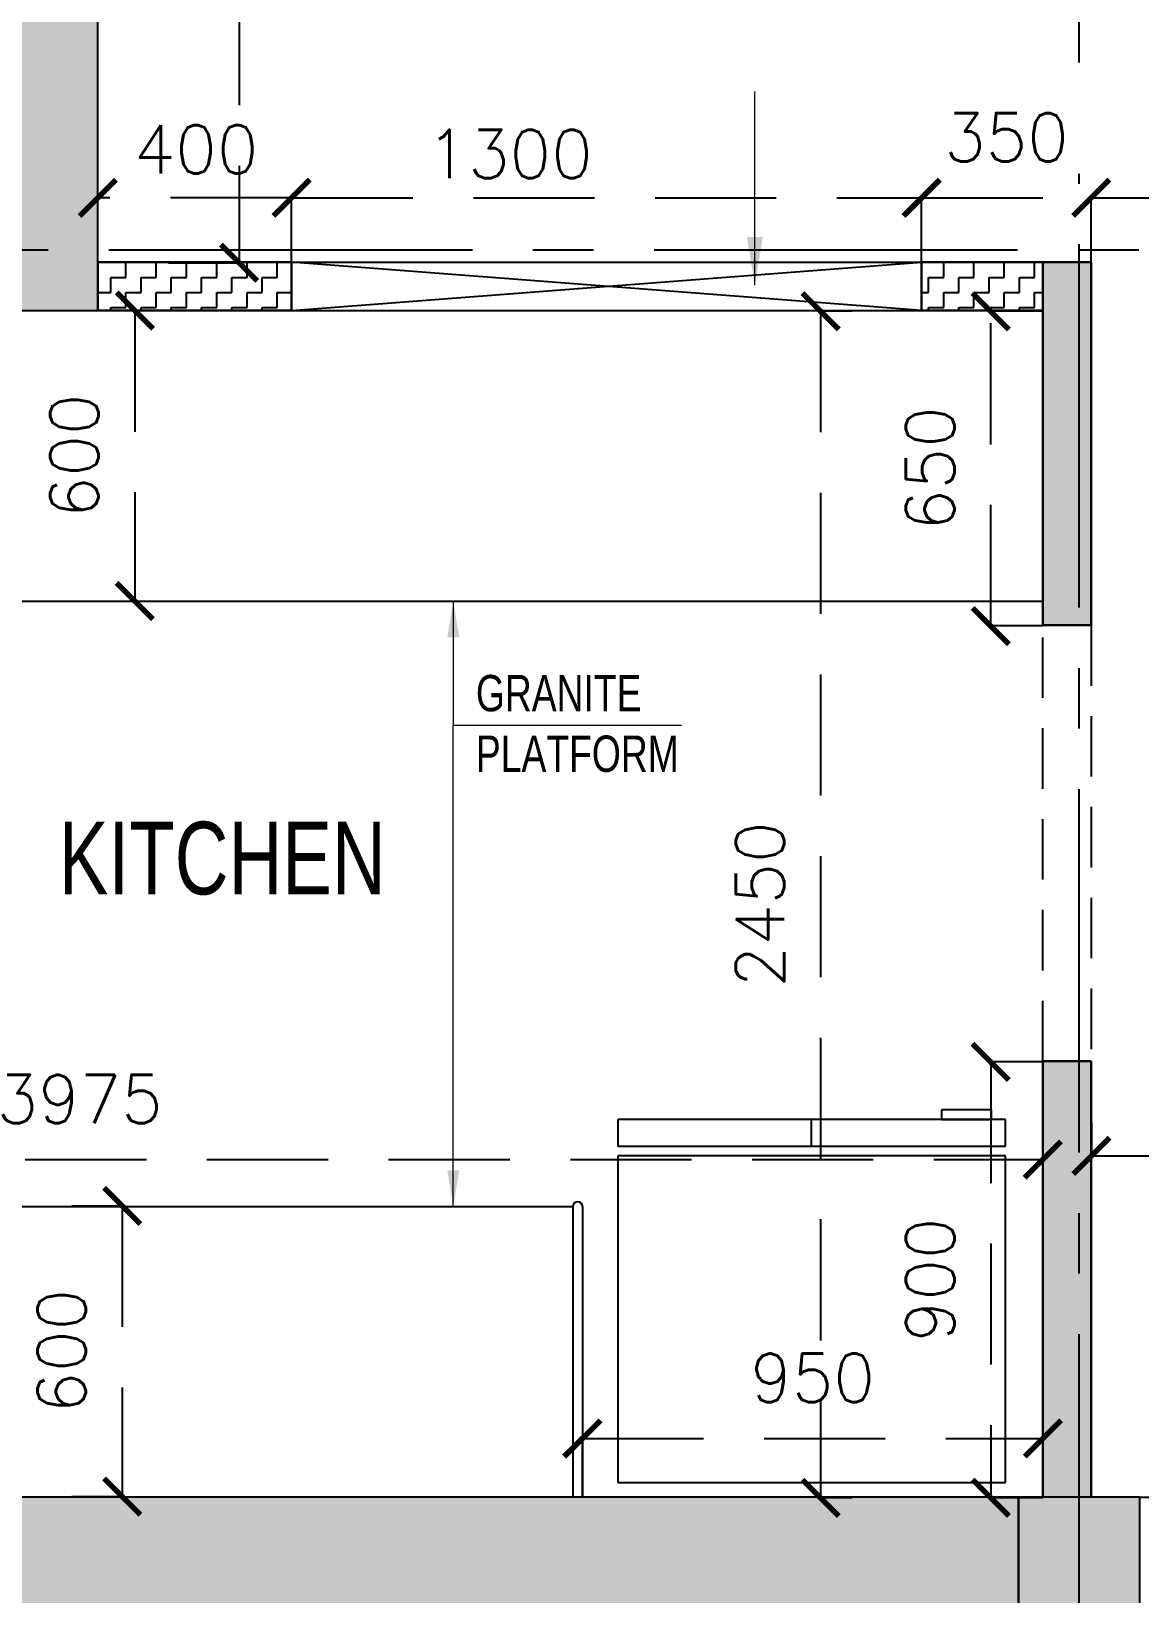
# Model space of a CAD drawing. Header units: millimetres. Extents: x 1124992 to 1258557, y -5767803 to -5695799.
# Drawn here: x 1202805 to 1205092, y -5710749 to -5707523 of the extents above; entities that cross this region are included whole.
import ezdxf

# ---------------------------------------------------------------- set-up
doc = ezdxf.new("R2010")
doc.units = ezdxf.units.MM
doc.header["$LTSCALE"] = 1000
doc.header["$MEASUREMENT"] = 0
for name, pattern in [('$1$AUDIT_D_120904163729-0', [0]), ('$36$HIDDEN', [0.375, 0.25, -0.125]), ('2BHK-A - BACK$0$AUDIT_D_120904163729-0', [0]), ('2BHK-A - BACK$0$HIDDEN', [0.375, 0.25, -0.125]), ('AUDIT_D_120904163729-0', [0]), ('T8(T9 IS SIMILAR) - DIMENSION & TEXTING$0$HIDDEN', [0.375, 0.25, -0.125]), ('T8(T9 IS SIMILAR)$0$$0$HIDDEN', [0.375, 0.25, -0.125]), ('T8(T9 IS SIMILAR)$0$HIDDEN', [0.375, 0.25, -0.125]), ('T8_REFUGE COLUMNS$0$CENTER2', [1.125, 0.75, -0.125, 0.125, -0.125])]:
    doc.linetypes.add(name, pattern=pattern)
doc.layers.get('0').update_dxf_attribs({"linetype": 'AUDIT_D_120904163729-0'})
for name, color, linetype in [('$0$A-HATCH -160', 251, '$1$AUDIT_D_120904163729-0'), ('$21$A-DIMENSIONS', 2, '$36$HIDDEN'), ('2BHK-A - BACK$0$A-HATCH -160', 251, '2BHK-A - BACK$0$AUDIT_D_120904163729-0'), ('2BHK-A - BACK$0$a-KIT FIX', 251, 'Continuous'), ('2BHK-A - BACK$0$A-LINTEL', 5, '2BHK-A - BACK$0$HIDDEN'), ('2BHK-A - BACK$0$CUT-OUT', 49, 'Continuous'), ('T8(T9 IS SIMILAR) - DIMENSION & TEXTING$0$A-DIMENSIONS', 2, 'T8(T9 IS SIMILAR) - DIMENSION & TEXTING$0$HIDDEN'), ('T8_REFUGE COLUMNS$0$A-CENTERLINE', 193, 'T8_REFUGE COLUMNS$0$CENTER2'), ('T8_REFUGE COLUMNS$0$A-RCC COLS', 3, 'Continuous'), ('T8_TYPICAL COLUMNS$0$A-RCC COLS', 3, 'Continuous')]:
    doc.layers.add(name, color=color, linetype=linetype)
for name, color, linetype, lineweight in [('2BHK-A - BACK$0$A-WALL- 160', 6, 'Continuous', 30), ('T8(T9 IS SIMILAR) - DIMENSION & TEXTING$0$a-Text', 4, 'Continuous', 0), ('T8(T9 IS SIMILAR) - DIMENSION & TEXTING$0$R0-18-10-2014-T1-1st Podium Floor Plan$0$Text', 2, 'Continuous', 0), ('T8(T9 IS SIMILAR)$0$D&W', 8, 'Continuous', 25), ('T8(T9 IS SIMILAR)$0$SCPL BEAM', 191, 'T8(T9 IS SIMILAR)$0$$0$HIDDEN', 13)]:
    doc.layers.add(name, color=color, linetype=linetype, lineweight=lineweight)
doc.layers.add('T8_REFUGE COLUMNS$1$COL-HATCH', color=7, linetype='Continuous', lineweight=25, true_color=0xa3a3a3)
doc.styles.add('T8(T9 IS SIMILAR) - DIMENSION & TEXTING$0$ARIAL ARROW', font='swisscl.ttf')
doc.styles.add('T8(T9 IS SIMILAR) - DIMENSION & TEXTING$0$Romans 1', font='romans.shx', dxfattribs={"height": 100})
doc.styles.add('T8(T9 IS SIMILAR) - DIMENSION & TEXTING$0$Tahoma', font='tahoma.ttf')
doc.dimstyles.new('T8(T9 IS SIMILAR) - DIMENSION & TEXTING$0$ALPINE S', dxfattribs={"dimscale": 0, "dimtxt": 100, "dimasz": 75, "dimexe": 0, "dimexo": 0, "dimgap": 75, "dimtad": 1, "dimdec": 0, "dimzin": 0, "dimdsep": 46, "dimtxsty": 'T8(T9 IS SIMILAR) - DIMENSION & TEXTING$0$Romans 1', "dimblk": 'T8(T9 IS SIMILAR) - DIMENSION & TEXTING$0$_ArchTick', "dimcen": 0.09, "dimclrd": 256, "dimclre": 256, "dimclrt": 7, "dimadec": 0, "dimazin": 0, "dimtfac": 1, "dimtdec": 0, "dimtofl": 0, "dimtmove": 1, "dimatfit": 0, "dimldrblk": 'T8(T9 IS SIMILAR) - DIMENSION & TEXTING$0$_Open90', "dimfxl": 1, "dimtolj": 1, "dimtzin": 0, "dimarcsym": 0})
doc.dimstyles.new('T8(T9 IS SIMILAR) - DIMENSION & TEXTING$0$SAMATA STD', dxfattribs={"dimtxt": 100, "dimasz": 50, "dimexe": 50, "dimexo": 50, "dimgap": 10, "dimtad": 0, "dimdec": 0, "dimrnd": 5, "dimzin": 0, "dimdsep": 46, "dimtxsty": 'T8(T9 IS SIMILAR) - DIMENSION & TEXTING$0$Tahoma', "dimblk": 'T8(T9 IS SIMILAR) - DIMENSION & TEXTING$0$_Origin2', "dimcen": -50, "dimdle": 50, "dimclrd": 7, "dimclre": 7, "dimclrt": 7, "dimadec": 0, "dimazin": 0, "dimtfac": 1, "dimtdec": 0, "dimtmove": 1, "dimatfit": 3, "dimfxl": 150, "dimtfill": 1, "dimtolj": 1, "dimtzin": 0, "dimlwd": -1, "dimlwe": -1, "dimarcsym": 0})
pattern_1 = [(9.213864076586625e-15, (6.51925802230835e-09, 0), (31.25, 31.25), [31.25, -31.25]), (90, (31.25000000651926, 0), (-31.25, 31.25), [31.25, -31.25])]

# ---------------------------------------------------------------- blocks, each defined once
blk = doc.blocks.new('T8(T9 IS SIMILAR) - DIMENSION & TEXTING$0$_ArchTick')
at = {"color": 0, "linetype": 'ByBlock', "const_width": 0.15}
blk.add_lwpolyline([(-0.5, -0.5), (0.5, 0.5)], dxfattribs=at)
blk = doc.blocks.new('*D482')
at = {"layer": 'T8(T9 IS SIMILAR) - DIMENSION & TEXTING$0$A-DIMENSIONS', "linetype": 'T8(T9 IS SIMILAR) - DIMENSION & TEXTING$0$HIDDEN', "lineweight": -2, "transparency": 16777216}
for p, q in [((1204992.264499908, -5709775.987252603), (1204992.264499908, -5709844.967825472)), ((1206197.264499908, -5709775.987252603), (1206197.264499908, -5709844.967825472))]:
    blk.add_line(p, q, dxfattribs=at)
at = {"layer": 'T8(T9 IS SIMILAR) - DIMENSION & TEXTING$0$A-DIMENSIONS', "lineweight": -2, "transparency": 16777216}
blk.add_line((1204992.264499908, -5709844.967825472), (1206197.264499908, -5709844.967825472), dxfattribs=at)
at = {"layer": 'T8(T9 IS SIMILAR) - DIMENSION & TEXTING$0$A-DIMENSIONS', "linetype": 'ByBlock', "lineweight": -2, "transparency": 16777216, "xscale": 75, "yscale": 75, "zscale": 75, "rotation": 180}
blk.add_blockref('T8(T9 IS SIMILAR) - DIMENSION & TEXTING$0$_ArchTick', (1204992.264499908, -5709844.967825472), dxfattribs=at)
at = {"layer": 'T8(T9 IS SIMILAR) - DIMENSION & TEXTING$0$A-DIMENSIONS', "linetype": 'ByBlock', "lineweight": -2, "transparency": 16777216, "xscale": 75, "yscale": 75, "zscale": 75}
blk.add_blockref('T8(T9 IS SIMILAR) - DIMENSION & TEXTING$0$_ArchTick', (1206197.264499908, -5709844.967825472), dxfattribs=at)
at = {"layer": 'T8(T9 IS SIMILAR) - DIMENSION & TEXTING$0$A-DIMENSIONS', "color": 7, "linetype": 'ByBlock', "transparency": 16777216, "insert": (1205594.764499908, -5709719.967825472), "char_height": 100, "attachment_point": 5, "style": 'T8(T9 IS SIMILAR) - DIMENSION & TEXTING$0$Romans 1'}
blk.add_mtext('\\A1;1205', dxfattribs=at)
blk = doc.blocks.new('T8(T9 IS SIMILAR) - DIMENSION & TEXTING$0$_Open90')
at = {"color": 0, "linetype": 'ByBlock', "lineweight": -2}
for p, q in [((-0.5, 0.5), (0, 0)), ((0, 0), (-1, 0)), ((0, 0), (-0.5, -0.5))]:
    blk.add_line(p, q, dxfattribs=at)
blk = doc.blocks.new('*D483')
at = {"layer": 'T8(T9 IS SIMILAR) - DIMENSION & TEXTING$0$A-DIMENSIONS', "linetype": 'T8(T9 IS SIMILAR) - DIMENSION & TEXTING$0$HIDDEN', "lineweight": -2, "transparency": 16777216}
for p, q in [((1204892.264499908, -5709650.987252603), (1204784.595803827, -5709650.987252603)), ((1204892.264499908, -5710550.896420534), (1204784.595803827, -5710550.896420534))]:
    blk.add_line(p, q, dxfattribs=at)
at = {"layer": 'T8(T9 IS SIMILAR) - DIMENSION & TEXTING$0$A-DIMENSIONS', "lineweight": -2, "transparency": 16777216}
blk.add_line((1204784.595803827, -5709650.987252603), (1204784.595803827, -5710550.896420534), dxfattribs=at)
at = {"layer": 'T8(T9 IS SIMILAR) - DIMENSION & TEXTING$0$A-DIMENSIONS', "linetype": 'ByBlock', "lineweight": -2, "transparency": 16777216, "xscale": 75, "yscale": 75, "zscale": 75}
for p, rotation in [((1204784.595803827, -5709650.987252603), 90), ((1204784.595803827, -5710550.896420534), 270)]:
    blk.add_blockref('T8(T9 IS SIMILAR) - DIMENSION & TEXTING$0$_ArchTick', p, dxfattribs=dict(at, rotation=rotation))
at = {"layer": 'T8(T9 IS SIMILAR) - DIMENSION & TEXTING$0$A-DIMENSIONS', "color": 7, "linetype": 'ByBlock', "transparency": 16777216, "insert": (1204659.595803828, -5710100.941836569), "char_height": 100, "attachment_point": 5, "rotation": 90, "style": 'T8(T9 IS SIMILAR) - DIMENSION & TEXTING$0$Romans 1'}
blk.add_mtext('\\A1;900', dxfattribs=at)
blk = doc.blocks.new('*D484')
at = {"layer": 'T8(T9 IS SIMILAR) - DIMENSION & TEXTING$0$A-DIMENSIONS', "linetype": 'T8(T9 IS SIMILAR) - DIMENSION & TEXTING$0$HIDDEN', "lineweight": -2, "transparency": 16777216}
for p, q in [((1204892.264499908, -5708101.301090068), (1204784.595803827, -5708101.301090068)), ((1204892.264499908, -5708750.987252603), (1204784.595803827, -5708750.987252603))]:
    blk.add_line(p, q, dxfattribs=at)
at = {"layer": 'T8(T9 IS SIMILAR) - DIMENSION & TEXTING$0$A-DIMENSIONS', "lineweight": -2, "transparency": 16777216}
blk.add_line((1204784.595803827, -5708750.987252603), (1204784.595803827, -5708101.301090068), dxfattribs=at)
at = {"layer": 'T8(T9 IS SIMILAR) - DIMENSION & TEXTING$0$A-DIMENSIONS', "linetype": 'ByBlock', "lineweight": -2, "transparency": 16777216, "xscale": 75, "yscale": 75, "zscale": 75}
for p, rotation in [((1204784.595803827, -5708101.301090068), 90), ((1204784.595803827, -5708750.987252603), 270)]:
    blk.add_blockref('T8(T9 IS SIMILAR) - DIMENSION & TEXTING$0$_ArchTick', p, dxfattribs=dict(at, rotation=rotation))
at = {"layer": 'T8(T9 IS SIMILAR) - DIMENSION & TEXTING$0$A-DIMENSIONS', "color": 7, "linetype": 'ByBlock', "transparency": 16777216, "insert": (1204659.595803828, -5708426.144171336), "char_height": 100, "attachment_point": 5, "rotation": 90, "style": 'T8(T9 IS SIMILAR) - DIMENSION & TEXTING$0$Romans 1'}
blk.add_mtext('\\A1;650', dxfattribs=at)
blk = doc.blocks.new('*D485')
at = {"layer": 'T8(T9 IS SIMILAR) - DIMENSION & TEXTING$0$A-DIMENSIONS', "linetype": 'T8(T9 IS SIMILAR) - DIMENSION & TEXTING$0$HIDDEN', "lineweight": -2, "transparency": 16777216}
for p, q in [((1200917.264479274, -5709976.456166519), (1200917.264479274, -5709852.597487259)), ((1204892.264499908, -5709976.456166519), (1204892.264499908, -5709852.597487259))]:
    blk.add_line(p, q, dxfattribs=at)
at = {"layer": 'T8(T9 IS SIMILAR) - DIMENSION & TEXTING$0$A-DIMENSIONS', "lineweight": -2, "transparency": 16777216}
blk.add_line((1200917.264479274, -5709852.597487259), (1204892.264499908, -5709852.597487259), dxfattribs=at)
at = {"layer": 'T8(T9 IS SIMILAR) - DIMENSION & TEXTING$0$A-DIMENSIONS', "linetype": 'ByBlock', "lineweight": -2, "transparency": 16777216, "xscale": 75, "yscale": 75, "zscale": 75, "rotation": 180}
blk.add_blockref('T8(T9 IS SIMILAR) - DIMENSION & TEXTING$0$_ArchTick', (1200917.264479274, -5709852.597487259), dxfattribs=at)
at = {"layer": 'T8(T9 IS SIMILAR) - DIMENSION & TEXTING$0$A-DIMENSIONS', "linetype": 'ByBlock', "lineweight": -2, "transparency": 16777216, "xscale": 75, "yscale": 75, "zscale": 75}
blk.add_blockref('T8(T9 IS SIMILAR) - DIMENSION & TEXTING$0$_ArchTick', (1204892.264499908, -5709852.597487259), dxfattribs=at)
at = {"layer": 'T8(T9 IS SIMILAR) - DIMENSION & TEXTING$0$A-DIMENSIONS', "color": 7, "linetype": 'ByBlock', "transparency": 16777216, "insert": (1202904.764489591, -5709727.597487259), "char_height": 100, "attachment_point": 5, "style": 'T8(T9 IS SIMILAR) - DIMENSION & TEXTING$0$Romans 1'}
blk.add_mtext('\\A1;3975', dxfattribs=at)
blk = doc.blocks.new('*D487')
at = {"layer": 'T8(T9 IS SIMILAR) - DIMENSION & TEXTING$0$A-DIMENSIONS', "linetype": 'T8(T9 IS SIMILAR) - DIMENSION & TEXTING$0$HIDDEN', "lineweight": -2, "transparency": 16777216}
for p, q in [((1204498.435068572, -5708100.945620771), (1204433.535844722, -5708100.945620771)), ((1204498.435068572, -5710550.945620771), (1204433.535844722, -5710550.945620771))]:
    blk.add_line(p, q, dxfattribs=at)
at = {"layer": 'T8(T9 IS SIMILAR) - DIMENSION & TEXTING$0$A-DIMENSIONS', "lineweight": -2, "transparency": 16777216}
blk.add_line((1204433.535844722, -5708100.945620771), (1204433.535844722, -5710550.945620771), dxfattribs=at)
at = {"layer": 'T8(T9 IS SIMILAR) - DIMENSION & TEXTING$0$A-DIMENSIONS', "linetype": 'ByBlock', "lineweight": -2, "transparency": 16777216, "xscale": 75, "yscale": 75, "zscale": 75}
for p, rotation in [((1204433.535844722, -5708100.945620771), 90), ((1204433.535844722, -5710550.945620771), 270)]:
    blk.add_blockref('T8(T9 IS SIMILAR) - DIMENSION & TEXTING$0$_ArchTick', p, dxfattribs=dict(at, rotation=rotation))
at = {"layer": 'T8(T9 IS SIMILAR) - DIMENSION & TEXTING$0$A-DIMENSIONS', "color": 7, "linetype": 'ByBlock', "transparency": 16777216, "insert": (1204308.535844723, -5709325.945620771), "char_height": 100, "attachment_point": 5, "rotation": 90, "style": 'T8(T9 IS SIMILAR) - DIMENSION & TEXTING$0$Romans 1'}
blk.add_mtext('\\A1;2450', dxfattribs=at)
blk = doc.blocks.new('*D448')
at = {"layer": 'T8(T9 IS SIMILAR) - DIMENSION & TEXTING$0$A-DIMENSIONS', "linetype": 'T8(T9 IS SIMILAR) - DIMENSION & TEXTING$0$HIDDEN', "lineweight": -2, "transparency": 16777216}
for p, q in [((1203088.016932568, -5706300.945620771), (1203233.769365227, -5706300.945620771)), ((1203088.017628809, -5708001.30182885), (1203233.769365227, -5708001.30182885))]:
    blk.add_line(p, q, dxfattribs=at)
at = {"layer": 'T8(T9 IS SIMILAR) - DIMENSION & TEXTING$0$A-DIMENSIONS', "lineweight": -2, "transparency": 16777216}
blk.add_line((1203233.769365227, -5706300.945620771), (1203233.769365227, -5708001.30182885), dxfattribs=at)
at = {"layer": 'T8(T9 IS SIMILAR) - DIMENSION & TEXTING$0$A-DIMENSIONS', "linetype": 'ByBlock', "lineweight": -2, "transparency": 16777216, "xscale": 75, "yscale": 75, "zscale": 75}
for p, rotation in [((1203233.769365227, -5706300.945620771), 90), ((1203233.769365227, -5708001.30182885), 270)]:
    blk.add_blockref('T8(T9 IS SIMILAR) - DIMENSION & TEXTING$0$_ArchTick', p, dxfattribs=dict(at, rotation=rotation))
at = {"layer": 'T8(T9 IS SIMILAR) - DIMENSION & TEXTING$0$A-DIMENSIONS', "color": 7, "linetype": 'ByBlock', "transparency": 16777216, "insert": (1203108.769365228, -5707151.123724811), "char_height": 100, "attachment_point": 5, "rotation": 90, "style": 'T8(T9 IS SIMILAR) - DIMENSION & TEXTING$0$Romans 1'}
blk.add_mtext('\\A1;1700', dxfattribs=at)
blk = doc.blocks.new('*D285')
at = {"layer": 'T8(T9 IS SIMILAR) - DIMENSION & TEXTING$0$A-DIMENSIONS', "linetype": 'T8(T9 IS SIMILAR) - DIMENSION & TEXTING$0$HIDDEN', "lineweight": -2, "transparency": 16777216}
for p, q in [((1202942.069074491, -5708099.864167796), (1203018.55332272, -5708099.864167796)), ((1202942.069074491, -5708699.549002722), (1203018.55332272, -5708699.549002722))]:
    blk.add_line(p, q, dxfattribs=at)
at = {"layer": 'T8(T9 IS SIMILAR) - DIMENSION & TEXTING$0$A-DIMENSIONS', "lineweight": -2, "transparency": 16777216}
blk.add_line((1203018.55332272, -5708099.864167796), (1203018.55332272, -5708699.549002722), dxfattribs=at)
at = {"layer": 'T8(T9 IS SIMILAR) - DIMENSION & TEXTING$0$A-DIMENSIONS', "linetype": 'ByBlock', "lineweight": -2, "transparency": 16777216, "xscale": 75, "yscale": 75, "zscale": 75}
for p, rotation in [((1203018.55332272, -5708099.864167796), 90), ((1203018.55332272, -5708699.549002722), 270)]:
    blk.add_blockref('T8(T9 IS SIMILAR) - DIMENSION & TEXTING$0$_ArchTick', p, dxfattribs=dict(at, rotation=rotation))
at = {"layer": 'T8(T9 IS SIMILAR) - DIMENSION & TEXTING$0$A-DIMENSIONS', "color": 7, "linetype": 'ByBlock', "transparency": 16777216, "insert": (1202893.553322721, -5708399.706585259), "char_height": 100, "attachment_point": 5, "rotation": 90, "style": 'T8(T9 IS SIMILAR) - DIMENSION & TEXTING$0$Romans 1'}
blk.add_mtext('\\A1;600', dxfattribs=at)
blk = doc.blocks.new('*D286')
at = {"layer": 'T8(T9 IS SIMILAR) - DIMENSION & TEXTING$0$A-DIMENSIONS', "linetype": 'T8(T9 IS SIMILAR) - DIMENSION & TEXTING$0$HIDDEN', "lineweight": -2, "transparency": 16777216}
for p, q in [((1202888.641736222, -5709948.206842657), (1202992.572501088, -5709948.206842657)), ((1202888.641736222, -5710548.116010588), (1202992.572501088, -5710548.116010588))]:
    blk.add_line(p, q, dxfattribs=at)
at = {"layer": 'T8(T9 IS SIMILAR) - DIMENSION & TEXTING$0$A-DIMENSIONS', "lineweight": -2, "transparency": 16777216}
blk.add_line((1202992.572501088, -5709948.206842657), (1202992.572501088, -5710548.116010588), dxfattribs=at)
at = {"layer": 'T8(T9 IS SIMILAR) - DIMENSION & TEXTING$0$A-DIMENSIONS', "linetype": 'ByBlock', "lineweight": -2, "transparency": 16777216, "xscale": 75, "yscale": 75, "zscale": 75}
for p, rotation in [((1202992.572501088, -5709948.206842657), 90), ((1202992.572501088, -5710548.116010588), 270)]:
    blk.add_blockref('T8(T9 IS SIMILAR) - DIMENSION & TEXTING$0$_ArchTick', p, dxfattribs=dict(at, rotation=rotation))
at = {"layer": 'T8(T9 IS SIMILAR) - DIMENSION & TEXTING$0$A-DIMENSIONS', "color": 7, "linetype": 'ByBlock', "transparency": 16777216, "insert": (1202867.572501089, -5710248.161426622), "char_height": 100, "attachment_point": 5, "rotation": 90, "style": 'T8(T9 IS SIMILAR) - DIMENSION & TEXTING$0$Romans 1'}
blk.add_mtext('\\A1;600', dxfattribs=at)
blk = doc.blocks.new('*D287')
at = {"layer": 'T8(T9 IS SIMILAR) - DIMENSION & TEXTING$0$A-DIMENSIONS', "linetype": 'T8(T9 IS SIMILAR) - DIMENSION & TEXTING$0$HIDDEN', "lineweight": -2, "transparency": 16777216}
for p, q in [((1203942.101685181, -5710549.458170652), (1203942.101685181, -5710428.306762378)), ((1204892.264499908, -5710550.896420535), (1204892.264499908, -5710428.306762378))]:
    blk.add_line(p, q, dxfattribs=at)
at = {"layer": 'T8(T9 IS SIMILAR) - DIMENSION & TEXTING$0$A-DIMENSIONS', "lineweight": -2, "transparency": 16777216}
blk.add_line((1203942.101685181, -5710428.306762378), (1204892.264499908, -5710428.306762378), dxfattribs=at)
at = {"layer": 'T8(T9 IS SIMILAR) - DIMENSION & TEXTING$0$A-DIMENSIONS', "linetype": 'ByBlock', "lineweight": -2, "transparency": 16777216, "xscale": 75, "yscale": 75, "zscale": 75, "rotation": 180}
blk.add_blockref('T8(T9 IS SIMILAR) - DIMENSION & TEXTING$0$_ArchTick', (1203942.101685181, -5710428.306762378), dxfattribs=at)
at = {"layer": 'T8(T9 IS SIMILAR) - DIMENSION & TEXTING$0$A-DIMENSIONS', "linetype": 'ByBlock', "lineweight": -2, "transparency": 16777216, "xscale": 75, "yscale": 75, "zscale": 75}
blk.add_blockref('T8(T9 IS SIMILAR) - DIMENSION & TEXTING$0$_ArchTick', (1204892.264499908, -5710428.306762378), dxfattribs=at)
at = {"layer": 'T8(T9 IS SIMILAR) - DIMENSION & TEXTING$0$A-DIMENSIONS', "color": 7, "linetype": 'ByBlock', "transparency": 16777216, "insert": (1204417.183092545, -5710303.306762378), "char_height": 100, "attachment_point": 5, "style": 'T8(T9 IS SIMILAR) - DIMENSION & TEXTING$0$Romans 1'}
blk.add_mtext('\\A1;950', dxfattribs=at)
blk = doc.blocks.new('T8(T9 IS SIMILAR) - DIMENSION & TEXTING$0$_Origin2')
at = {"color": 0, "linetype": 'ByBlock', "lineweight": -2}
blk.add_line((-0.5, 0), (-1, 0), dxfattribs=at)
for radius in [0.5, 0.25]:
    blk.add_circle((0, 0), radius, dxfattribs=at)
blk = doc.blocks.new('*D220')
at = {"layer": 'T8(T9 IS SIMILAR) - DIMENSION & TEXTING$0$A-DIMENSIONS', "linetype": 'T8(T9 IS SIMILAR) - DIMENSION & TEXTING$0$HIDDEN', "lineweight": -2, "transparency": 16777216}
for p, q in [((1202942.069074491, -5707999.863638649), (1202942.069074491, -5707867.079905851)), ((1203342.079349894, -5707999.863638649), (1203342.079349894, -5707867.079905851))]:
    blk.add_line(p, q, dxfattribs=at)
at = {"layer": 'T8(T9 IS SIMILAR) - DIMENSION & TEXTING$0$A-DIMENSIONS', "lineweight": -2, "transparency": 16777216}
blk.add_line((1203342.079349894, -5707867.079905851), (1202942.069074491, -5707867.079905851), dxfattribs=at)
at = {"layer": 'T8(T9 IS SIMILAR) - DIMENSION & TEXTING$0$A-DIMENSIONS', "linetype": 'ByBlock', "lineweight": -2, "transparency": 16777216, "xscale": 75, "yscale": 75, "zscale": 75, "rotation": 180}
blk.add_blockref('T8(T9 IS SIMILAR) - DIMENSION & TEXTING$0$_ArchTick', (1202942.069074491, -5707867.079905851), dxfattribs=at)
at = {"layer": 'T8(T9 IS SIMILAR) - DIMENSION & TEXTING$0$A-DIMENSIONS', "linetype": 'ByBlock', "lineweight": -2, "transparency": 16777216, "xscale": 75, "yscale": 75, "zscale": 75}
blk.add_blockref('T8(T9 IS SIMILAR) - DIMENSION & TEXTING$0$_ArchTick', (1203342.079349894, -5707867.079905851), dxfattribs=at)
at = {"layer": 'T8(T9 IS SIMILAR) - DIMENSION & TEXTING$0$A-DIMENSIONS', "color": 7, "linetype": 'ByBlock', "transparency": 16777216, "insert": (1203144.876608198, -5707766.959324191), "char_height": 100, "attachment_point": 5, "style": 'T8(T9 IS SIMILAR) - DIMENSION & TEXTING$0$Romans 1'}
blk.add_mtext('\\A1;400', dxfattribs=at)
blk = doc.blocks.new('*D221')
at = {"layer": 'T8(T9 IS SIMILAR) - DIMENSION & TEXTING$0$A-DIMENSIONS', "linetype": 'T8(T9 IS SIMILAR) - DIMENSION & TEXTING$0$HIDDEN', "lineweight": -2, "transparency": 16777216}
for p, q in [((1203342.058814945, -5708000.131052795), (1203342.058814945, -5707867.079905851)), ((1204642.059818018, -5708000.131052795), (1204642.059818018, -5707867.079905851))]:
    blk.add_line(p, q, dxfattribs=at)
at = {"layer": 'T8(T9 IS SIMILAR) - DIMENSION & TEXTING$0$A-DIMENSIONS', "lineweight": -2, "transparency": 16777216}
blk.add_line((1203342.058814945, -5707867.079905851), (1204642.059818018, -5707867.079905851), dxfattribs=at)
at = {"layer": 'T8(T9 IS SIMILAR) - DIMENSION & TEXTING$0$A-DIMENSIONS', "linetype": 'ByBlock', "lineweight": -2, "transparency": 16777216, "xscale": 75, "yscale": 75, "zscale": 75, "rotation": 180}
blk.add_blockref('T8(T9 IS SIMILAR) - DIMENSION & TEXTING$0$_ArchTick', (1203342.058814945, -5707867.079905851), dxfattribs=at)
at = {"layer": 'T8(T9 IS SIMILAR) - DIMENSION & TEXTING$0$A-DIMENSIONS', "linetype": 'ByBlock', "lineweight": -2, "transparency": 16777216, "xscale": 75, "yscale": 75, "zscale": 75}
blk.add_blockref('T8(T9 IS SIMILAR) - DIMENSION & TEXTING$0$_ArchTick', (1204642.059818018, -5707867.079905851), dxfattribs=at)
at = {"layer": 'T8(T9 IS SIMILAR) - DIMENSION & TEXTING$0$A-DIMENSIONS', "color": 7, "linetype": 'ByBlock', "transparency": 16777216, "insert": (1203791.805569574, -5707776.67388158), "char_height": 100, "attachment_point": 5, "style": 'T8(T9 IS SIMILAR) - DIMENSION & TEXTING$0$Romans 1', "bg_fill": 3, "box_fill_scale": 1.25, "bg_fill_color": 256, "bg_fill_true_color": 13158600, "bg_fill_transparency": 0}
blk.add_mtext('\\A1;1300', dxfattribs=at)
blk = doc.blocks.new('*D222')
at = {"layer": 'T8(T9 IS SIMILAR) - DIMENSION & TEXTING$0$A-DIMENSIONS', "linetype": 'T8(T9 IS SIMILAR) - DIMENSION & TEXTING$0$HIDDEN', "lineweight": -2, "transparency": 16777216}
for p, q in [((1204642.101644241, -5707999.862840195), (1204642.101644241, -5707867.079905851)), ((1204992.10168518, -5707999.862840195), (1204992.10168518, -5707867.079905851))]:
    blk.add_line(p, q, dxfattribs=at)
at = {"layer": 'T8(T9 IS SIMILAR) - DIMENSION & TEXTING$0$A-DIMENSIONS', "lineweight": -2, "transparency": 16777216}
blk.add_line((1204642.101644241, -5707867.079905851), (1204992.10168518, -5707867.079905851), dxfattribs=at)
at = {"layer": 'T8(T9 IS SIMILAR) - DIMENSION & TEXTING$0$A-DIMENSIONS', "color": 7, "linetype": 'ByBlock', "transparency": 16777216, "insert": (1204817.101664711, -5707742.079905851), "char_height": 100, "attachment_point": 5, "style": 'T8(T9 IS SIMILAR) - DIMENSION & TEXTING$0$Romans 1', "bg_fill": 3, "box_fill_scale": 1.25, "bg_fill_color": 256, "bg_fill_true_color": 13158600, "bg_fill_transparency": 0}
blk.add_mtext('\\A1;350', dxfattribs=at)
at = {"layer": 'T8(T9 IS SIMILAR) - DIMENSION & TEXTING$0$A-DIMENSIONS', "linetype": 'ByBlock', "lineweight": -2, "transparency": 16777216, "xscale": 75, "yscale": 75, "zscale": 75, "rotation": 180}
blk.add_blockref('T8(T9 IS SIMILAR) - DIMENSION & TEXTING$0$_ArchTick', (1204642.101644241, -5707867.079905851), dxfattribs=at)
at = {"layer": 'T8(T9 IS SIMILAR) - DIMENSION & TEXTING$0$A-DIMENSIONS', "linetype": 'ByBlock', "lineweight": -2, "transparency": 16777216, "xscale": 75, "yscale": 75, "zscale": 75}
blk.add_blockref('T8(T9 IS SIMILAR) - DIMENSION & TEXTING$0$_ArchTick', (1204992.10168518, -5707867.079905851), dxfattribs=at)
blk = doc.blocks.new('*D223')
at = {"layer": 'T8(T9 IS SIMILAR) - DIMENSION & TEXTING$0$A-DIMENSIONS', "linetype": 'T8(T9 IS SIMILAR) - DIMENSION & TEXTING$0$HIDDEN', "lineweight": -2, "transparency": 16777216}
for p, q in [((1204992.10168518, -5707999.862840195), (1204992.10168518, -5707867.079905851)), ((1206197.484175574, -5707999.862840195), (1206197.484175574, -5707867.079905851))]:
    blk.add_line(p, q, dxfattribs=at)
at = {"layer": 'T8(T9 IS SIMILAR) - DIMENSION & TEXTING$0$A-DIMENSIONS', "lineweight": -2, "transparency": 16777216}
blk.add_line((1204992.10168518, -5707867.079905851), (1206197.484175574, -5707867.079905851), dxfattribs=at)
at = {"layer": 'T8(T9 IS SIMILAR) - DIMENSION & TEXTING$0$A-DIMENSIONS', "linetype": 'ByBlock', "lineweight": -2, "transparency": 16777216, "xscale": 75, "yscale": 75, "zscale": 75, "rotation": 180}
blk.add_blockref('T8(T9 IS SIMILAR) - DIMENSION & TEXTING$0$_ArchTick', (1204992.10168518, -5707867.079905851), dxfattribs=at)
at = {"layer": 'T8(T9 IS SIMILAR) - DIMENSION & TEXTING$0$A-DIMENSIONS', "linetype": 'ByBlock', "lineweight": -2, "transparency": 16777216, "xscale": 75, "yscale": 75, "zscale": 75}
blk.add_blockref('T8(T9 IS SIMILAR) - DIMENSION & TEXTING$0$_ArchTick', (1206197.484175574, -5707867.079905851), dxfattribs=at)
at = {"layer": 'T8(T9 IS SIMILAR) - DIMENSION & TEXTING$0$A-DIMENSIONS', "color": 7, "linetype": 'ByBlock', "transparency": 16777216, "insert": (1205594.792930377, -5707742.079905851), "char_height": 100, "attachment_point": 5, "style": 'T8(T9 IS SIMILAR) - DIMENSION & TEXTING$0$Romans 1', "bg_fill": 3, "box_fill_scale": 1.25, "bg_fill_color": 256, "bg_fill_true_color": 13158600, "bg_fill_transparency": 0}
blk.add_mtext('\\A1;1205', dxfattribs=at)
blk = doc.blocks.new('T8_REFUGE COLUMNS')
at = {"layer": 'T8_REFUGE COLUMNS$1$COL-HATCH', "linetype": 'ByBlock'}
h = blk.add_hatch(color=256, dxfattribs=at)
h.dxf.hatch_style = 1
h.paths.add_polyline_path([(1202942.069074492, -5706299.863253396), (1202692.069074492, -5706299.863253396), (1202692.069074492, -5708099.863253396), (1202942.069074492, -5708099.863253396)])
h = blk.add_hatch(color=256, dxfattribs=at)
h.dxf.hatch_style = 1
h.paths.add_polyline_path([(1200042.069074492, -5713849.862096218), (1200042.069074492, -5710549.863253396), (1205092.069074492, -5710549.863253396), (1205092.069074492, -5712999.863253396), (1204842.069074492, -5712999.863253396), (1204841.987936882, -5710799.863253396), (1200292.069074492, -5710799.863253396), (1200292.069074492, -5713849.862096218)])
at = {"layer": 'T8_REFUGE COLUMNS$0$A-CENTERLINE'}
for p, q in [((1204967.069074492, -5719962.951702013), (1204967.069074492, -5698299.636913834)), ((1217214.998106075, -5707974.863253396), (1182156.903157666, -5707974.863253396))]:
    blk.add_line(p, q, dxfattribs=at)
at = {"layer": 'T8_REFUGE COLUMNS$0$A-RCC COLS', "linetype": 'ByBlock'}
for points in [[(1202942.069074492, -5706299.863253396), (1202692.069074492, -5706299.863253396), (1202692.069074492, -5708099.863253396), (1202942.069074492, -5708099.863253396)], [(1200292.209785218, -5710799.916966326), (1204842.069074661, -5710799.916966326), (1204842.069074661, -5710549.863253387), (1200292.209785218, -5710549.863253387)], [(1204842.069074661, -5712999.867863487), (1205092.069074492, -5712999.867863487), (1205092.069074492, -5710549.863253396), (1204842.069074661, -5710549.863253396)]]:
    blk.add_lwpolyline(points, close=True, dxfattribs=at)
blk = doc.blocks.new('T8_TYPICAL COLUMNS')
at = {"layer": 'T8_TYPICAL COLUMNS$0$A-RCC COLS', "linetype": 'ByBlock'}
blk.add_blockref('T8_REFUGE COLUMNS', (0, 0), dxfattribs=at)
blk = doc.blocks.new('2BHK-A - BACK$0$FRIDGE')
at = {"linetype": 'ByBlock'}
blk.add_line((-146171.8113811916, 411872.9720470066), (-146116.7786885505, 411872.9720470066), dxfattribs=at)
at = {"layer": '2BHK-A - BACK$0$a-KIT FIX'}
for p, q in [((-146866.1786885564, 411473.2720470186), (-146866.1786885564, 412272.6720469947)), ((-146866.1786885564, 412272.6720469947), (-146191.7036885327, 412272.6720469947)), ((-146191.7036885327, 412272.6720469947), (-146191.7036885327, 411473.2720470186)), ((-146171.8113811916, 411473.2720470186), (-146171.8113811916, 412272.6720469947)), ((-146171.8113811916, 412272.6720469947), (-146116.7786885505, 412272.6720469947)), ((-146116.7786885505, 412272.6720469947), (-146116.7786885505, 411473.2720470186)), ((-146116.7786885505, 412140.6057643052), (-146116.7786885505, 412244.0287047978)), ((-146116.7786885505, 412244.0287047978), (-146097.0669857268, 412244.0287047978)), ((-146097.0669857268, 412244.0287047978), (-146097.0669857268, 412140.6057643052)), ((-146097.0669857268, 412140.6057643052), (-146116.7786885505, 412140.6057643052)), ((-146191.7036885327, 411473.2720470186), (-146866.1786885564, 411473.2720470186)), ((-146116.7786885505, 411473.2720470186), (-146171.8113811916, 411473.2720470186))]:
    blk.add_line(p, q, dxfattribs=at)
blk = doc.blocks.new('2BHK-A - BACK')
at = {"layer": '2BHK-A - BACK$0$A-HATCH -160', "linetype": 'ByBlock'}
h = blk.add_hatch(dxfattribs=at)
h.set_pattern_fill('ZIGZAG', color=256, scale=250)
h.set_pattern_definition([(9.213864076586625e-15, (-0.2196756601333618, 0.4506648145616055), (31.25, 31.25), [31.25, -31.25]), (90, (31.03032433986664, 0.4506648145616055), (-31.25, 31.25), [31.25, -31.25])])
h.paths.add_polyline_path([(1196642.148534545, -5706299.863638652), (1198342.174211463, -5706299.863638652), (1198342.174211463, -5706399.863638652), (1196642.148534545, -5706399.863638652)])
h.paths.add_polyline_path([(1199382.615027393, -5705299.86422943), (1199382.615000656, -5705199.864229431), (1201592.160154123, -5705199.863638652), (1201592.160154119, -5705299.863898433), (1200442.076684907, -5705299.863638652), (1200442.076684907, -5705399.863638652), (1200342.076684907, -5705399.863638652), (1200342.076623334, -5705299.863638652)])
h.paths.add_polyline_path([(1200442.076684907, -5706399.863638652), (1201341.803947466, -5706399.863638652), (1201341.803947466, -5706299.863638652), (1200442.076684907, -5706299.863638652)])
h.paths.add_polyline_path([(1202091.803947466, -5706299.863638652), (1202691.825693698, -5706299.863638652), (1202691.825693698, -5706399.863638652), (1202091.803947466, -5706399.863638652)])
h.paths.add_polyline_path([(1204892.10168518, -5708749.549002734), (1204992.10168518, -5708749.549002734), (1204992.10168518, -5707999.862840199), (1204892.10168518, -5707999.862840199)])
h.paths.add_polyline_path([(1204892.10168518, -5709649.549002734), (1204992.10168518, -5709649.549002734), (1204992.10168518, -5710549.458170664), (1204892.10168518, -5710549.458170664)])
h.paths.add_polyline_path([(1200142.009916547, -5708600.549002734), (1200257.04415127, -5708600.548921878), (1200257.078487647, -5708700.548997131), (1200041.97528425, -5708700.549002734), (1200042.011395569, -5708099.864001459), (1200142.011395437, -5708099.862502276)])
h.paths.add_polyline_path([(1202792.069074491, -5701189.863638652), (1203427.101685192, -5701189.863638652), (1203427.101685192, -5701089.863638652), (1202792.069074491, -5701089.863638652)])
h = blk.add_hatch(dxfattribs=at)
h.set_pattern_fill('ZIGZAG', color=256, scale=250)
h.set_pattern_definition(pattern_1)
h.paths.add_polyline_path([(1203342.079349894, -5707999.863638652), (1202942.069074491, -5707999.863638652), (1202942.069074491, -5708099.8641678), (1203342.079349894, -5708099.8641678)])
h = blk.add_hatch(dxfattribs=at)
h.set_pattern_fill('ZIGZAG', color=256, scale=250)
h.set_pattern_definition(pattern_1)
h.paths.add_polyline_path([(1204892.10168518, -5707999.862879141), (1204642.059818018, -5707999.967852882), (1204642.059818018, -5708099.967852882), (1204892.10168518, -5708099.967852882)])
at = {"layer": '2BHK-A - BACK$0$a-KIT FIX', "color": 1}
for p, q in [((1201731.819059505, -5708699.549002734), (1204892.10168518, -5708699.549002734)), ((1200917.101664518, -5709949.549002735), (1203922.104480745, -5709949.549002733)), ((1203922.10168518, -5709949.7854419), (1203922.10168518, -5710549.458170664)), ((1203942.098889615, -5709949.549002733), (1203942.10168518, -5709949.549002734)), ((1203942.10168518, -5709949.549002734), (1203942.10168518, -5710549.458170664)), ((1203942.10168518, -5709949.7854419), (1203942.10168518, -5710549.458170664))]:
    blk.add_line(p, q, dxfattribs=at)
blk.add_arc((1203932.10168518, -5709949.7854419), 10, 0, 180, dxfattribs=at)
at = {"layer": '2BHK-A - BACK$0$A-LINTEL', "linetype": 'ByBlock'}
for p, q in [((1203342.079349894, -5707999.863638652), (1204642.101644241, -5707999.862840199)), ((1203342.079390833, -5708099.863638652), (1204642.10168518, -5708099.862840199))]:
    blk.add_line(p, q, dxfattribs=at)
blk.add_lwpolyline([(1203342.079390833, -5708099.863638652), (1204642.059765702, -5707999.843238256), (1204642.10168518, -5708099.693206069), (1203342.058758151, -5707999.855768912)], close=True, dxfattribs=at)
at = {"layer": '2BHK-A - BACK$0$A-WALL- 160', "linetype": 'ByBlock'}
for p, q in [((1204892.10168518, -5707999.862879141), (1204992.10168518, -5707999.862840199)), ((1204892.10168518, -5708749.549002734), (1204892.10168518, -5707999.862879141)), ((1204992.10168518, -5708749.549002734), (1204992.10168518, -5707999.862840199)), ((1204892.10168518, -5708749.549002734), (1204992.10168518, -5708749.549002734)), ((1204892.10168518, -5710549.458170664), (1204892.10168518, -5709649.549002734)), ((1204892.10168518, -5709649.549002734), (1204992.10168518, -5709649.549002734)), ((1204992.10168518, -5710549.458170664), (1204992.10168518, -5709649.549002734))]:
    blk.add_line(p, q, dxfattribs=at)
for points in [[(1203342.079349894, -5707999.863638652), (1202942.069074491, -5707999.863638652), (1202942.069074491, -5708099.8641678), (1203342.079349894, -5708099.8641678)], [(1204892.10168518, -5707999.862879141), (1204642.059818018, -5707999.967852882), (1204642.059818018, -5708099.967852882), (1204892.10168518, -5708099.967852882)]]:
    blk.add_lwpolyline(points, close=True, dxfattribs=at)
at = {"layer": '2BHK-A - BACK$0$CUT-OUT', "linetype": '2BHK-A - BACK$0$HIDDEN', "ltscale": 0.5}
for points in [[(1204992.10168518, -5709649.549002734), (1204892.10168518, -5709649.549002734), (1204892.10168518, -5708749.549002734), (1204992.10168518, -5708749.549002734)], [(1205092.069074491, -5710748.766656129), (1205092.069074491, -5710549.863253393), (1206197.10168518, -5710549.863253393), (1206197.10168518, -5710748.766656129)]]:
    blk.add_lwpolyline(points, close=True, dxfattribs=at)
at = {"layer": '2BHK-A - BACK$0$a-KIT FIX', "extrusion": (0, 0, -1), "zscale": -1, "rotation": 90}
blk.add_blockref('2BHK-A - BACK$0$FRIDGE', (-792542.1299858801, -5563652.976180474), dxfattribs=at)
blk = doc.blocks.new('T8(T9 IS SIMILAR)')
at = {"layer": 'T8(T9 IS SIMILAR)$0$SCPL BEAM', "linetype": 'T8(T9 IS SIMILAR)$0$HIDDEN'}
blk.add_line((1205091.82256098, -5710549.164334306), (1207451.786027594, -5710549.164334306), dxfattribs=at)
at = {"layer": 'T8(T9 IS SIMILAR)$0$D&W', "linetype": 'ByBlock'}
for name in ['T8_TYPICAL COLUMNS', '2BHK-A - BACK']:
    blk.add_blockref(name, (1.862645149230957e-09, 0), dxfattribs=at)
blk = doc.blocks.new('T8(T9 IS SIMILAR) - DIMENSION & TEXTING')
at = {"layer": 'T8(T9 IS SIMILAR) - DIMENSION & TEXTING$0$a-Text', "style": 'T8(T9 IS SIMILAR) - DIMENSION & TEXTING$0$ARIAL ARROW'}
blk.add_text('KITCHEN', height=150, dxfattribs=at).set_placement((1202861.580715333, -5709305.190996642))
at = {"layer": 'T8(T9 IS SIMILAR) - DIMENSION & TEXTING$0$R0-18-10-2014-T1-1st Podium Floor Plan$0$Text', "insert": (1203722.325032994, -5709053.239781238, 0.6104387995018037), "char_height": 75, "width": 587.0529492193591, "attachment_point": 7, "style": 'T8(T9 IS SIMILAR) - DIMENSION & TEXTING$0$ARIAL ARROW'}
blk.add_mtext('GRANITE PLATFORM', dxfattribs=at)
at = {"layer": 'T8(T9 IS SIMILAR) - DIMENSION & TEXTING$0$A-DIMENSIONS', "linetype": 'ByBlock'}
for base, p1, p2, angle, picture, middle in [((1203233.769365227, -5708001.30182885), (1203088.016932568, -5706300.945620771), (1203088.017628809, -5708001.30182885), 270, '*D448', (1203108.769365228, -5707151.123724811)), ((1203018.55332272, -5708699.549002722), (1202942.069074491, -5708099.864167796), (1202942.069074491, -5708699.549002722), 90, '*D285', (1202893.553322721, -5708399.706585259)), ((1204433.535844722, -5710550.945620771), (1204498.435068572, -5708100.945620771), (1204498.435068572, -5710550.945620771), 270, '*D487', (1204308.535844723, -5709325.945620771)), ((1204784.595803827, -5708101.301090068), (1204892.264499908, -5708750.987252603), (1204892.264499908, -5708101.301090068), 270, '*D484', (1204659.595803828, -5708426.144171336)), ((1204784.595803827, -5710550.896420534), (1204892.264499908, -5709650.987252603), (1204892.264499908, -5710550.896420534), 270, '*D483', (1204659.595803828, -5710100.941836569)), ((1202992.572501088, -5710548.116010588), (1202888.641736222, -5709948.206842657), (1202888.641736222, -5710548.116010588), 90, '*D286', (1202867.572501089, -5710248.161426622))]:
    dim = blk.add_linear_dim(base=base, p1=p1, p2=p2, angle=angle, dimstyle='T8(T9 IS SIMILAR) - DIMENSION & TEXTING$0$ALPINE S', override={"dimscale": 1, "dimfxl": 5, "dimarcsym": 1}, dxfattribs=at)
    dim.commit()
    dim.dimension.update_dxf_attribs({"geometry": picture, "text_midpoint": middle})
dim = blk.add_linear_dim(base=(1202942.069074491, -5707867.079905851), p1=(1203342.079349894, -5707999.863638649), p2=(1202942.069074491, -5707999.863638649), dimstyle='T8(T9 IS SIMILAR) - DIMENSION & TEXTING$0$ALPINE S', override={"dimscale": 1, "dimfxl": 5, "dimarcsym": 1}, dxfattribs=at)
dim.commit()
dim.dimension.update_dxf_attribs({"geometry": '*D220', "text_midpoint": (1203144.876608198, -5707891.959324191), "dimtype": 128})
for base, p1, p2, picture, middle in [((1204892.264499908, -5709852.597487259), (1200917.264479274, -5709976.456166519), (1204892.264499908, -5709976.456166519), '*D485', (1202904.764489591, -5709727.597487259)), ((1206197.264499908, -5709844.967825472), (1204992.264499908, -5709775.987252603), (1206197.264499908, -5709775.987252603), '*D482', (1205594.764499908, -5709719.967825472)), ((1204892.264499908, -5710428.306762378, 0.6104387995018037), (1203942.101685181, -5710549.458170652), (1204892.264499908, -5710550.896420535), '*D287', (1204417.183092545, -5710303.306762378, 0.6104387995018037))]:
    dim = blk.add_linear_dim(base=base, p1=p1, p2=p2, dimstyle='T8(T9 IS SIMILAR) - DIMENSION & TEXTING$0$ALPINE S', override={"dimscale": 1, "dimfxl": 5, "dimarcsym": 1}, dxfattribs=at)
    dim.commit()
    dim.dimension.update_dxf_attribs({"geometry": picture, "text_midpoint": middle})
at = {"layer": 'T8(T9 IS SIMILAR) - DIMENSION & TEXTING$0$R0-18-10-2014-T1-1st Podium Floor Plan$0$Text'}
for points in [[(1203675.661122316, -5708699.54900273, 2.950605870744027e-09), (1203675.661122316, -5708955.825824861, 2.950605870744027e-09), (1204129.920074454, -5708955.790267779, 2.950605870744027e-09)], [(1203675.661122316, -5709949.549002723, 2.950605870744027e-09), (1203675.661122316, -5708955.825824861, 2.950605870744027e-09), (1204146.744357089, -5708955.861381944, 2.950605870744027e-09)]]:
    blk.add_leader(points, dimstyle='T8(T9 IS SIMILAR) - DIMENSION & TEXTING$0$SAMATA STD', override={"dimasz": 75, "dimclrd": 2, "dimfxlon": 1, "dimarcsym": 1}, dxfattribs=at)
at = {"layer": 'T8(T9 IS SIMILAR) - DIMENSION & TEXTING$0$A-DIMENSIONS', "linetype": 'ByBlock'}
dim = blk.add_linear_dim(base=(1204642.059818018, -5707867.079905851), p1=(1203342.058814945, -5708000.131052795), p2=(1204642.059818018, -5708000.131052795), dimstyle='T8(T9 IS SIMILAR) - DIMENSION & TEXTING$0$ALPINE S', override={"dimscale": 1, "dimfxl": 5, "dimtfill": 1, "dimarcsym": 1}, dxfattribs=at)
dim.commit()
dim.dimension.update_dxf_attribs({"geometry": '*D221', "text_midpoint": (1203791.805569574, -5707901.67388158), "dimtype": 128})
dim = blk.add_linear_dim(base=(1204992.10168518, -5707867.079905851), p1=(1204642.101644241, -5707999.862840195), p2=(1204992.10168518, -5707999.862840195), dimstyle='T8(T9 IS SIMILAR) - DIMENSION & TEXTING$0$ALPINE S', override={"dimscale": 1, "dimfxl": 5, "dimtfill": 1, "dimarcsym": 1}, dxfattribs=at)
dim.commit()
dim.dimension.update_dxf_attribs({"geometry": '*D222', "text_midpoint": (1204817.101664711, -5707867.079905851), "dimtype": 128})
at = {"layer": 'T8(T9 IS SIMILAR) - DIMENSION & TEXTING$0$R0-18-10-2014-T1-1st Podium Floor Plan$0$Text'}
blk.add_leader([(1204297.897696146, -5708047.667824326, -0.3875931785049976), (1204297.897696146, -5707703.679170096, -0.3875931785049976), (1204297.93325323, -5707647.524856091, -0.3875931785049976)], dimstyle='T8(T9 IS SIMILAR) - DIMENSION & TEXTING$0$SAMATA STD', override={"dimasz": 100, "dimclrd": 2, "dimfxlon": 1, "dimarcsym": 1}, dxfattribs=at)
at = {"layer": 'T8(T9 IS SIMILAR) - DIMENSION & TEXTING$0$A-DIMENSIONS', "linetype": 'ByBlock'}
dim = blk.add_linear_dim(base=(1206197.484175574, -5707867.079905851), p1=(1204992.10168518, -5707999.862840195), p2=(1206197.484175574, -5707999.862840195), dimstyle='T8(T9 IS SIMILAR) - DIMENSION & TEXTING$0$ALPINE S', override={"dimscale": 1, "dimfxl": 5, "dimtfill": 1, "dimarcsym": 1}, dxfattribs=at)
dim.commit()
dim.dimension.update_dxf_attribs({"geometry": '*D223', "text_midpoint": (1205594.792930377, -5707742.079905851)})

msp = doc.modelspace()

# ---------------------------------------------------------------- block references
at = {"layer": '$21$A-DIMENSIONS', "linetype": 'ByBlock'}
msp.add_blockref('T8(T9 IS SIMILAR)', (0, 0), dxfattribs=at)

# ---------------------------------------------------------------- next in the draw order: block references
at = {"layer": '$0$A-HATCH -160', "linetype": 'ByBlock'}
msp.add_blockref('T8(T9 IS SIMILAR) - DIMENSION & TEXTING', (0, 0), dxfattribs=at)

doc.saveas('drawing.dxf')
